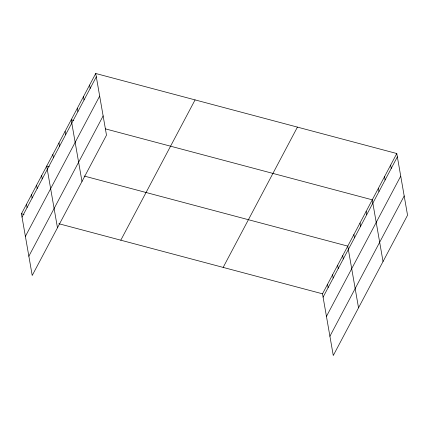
<?xml version="1.0" encoding="UTF-8"?>
<svg xmlns="http://www.w3.org/2000/svg" width="429" height="429" viewBox="0 0 429 429"><rect width="100%" height="100%" fill="white"/><g stroke="black" fill="none" stroke-linecap="round" stroke-linejoin="round"><path stroke-width="0.64" d="M95.726 73.488L106.494 135.183L32.218 275.477L21.45 213.781L95.726 73.488L396.782 153.523L407.55 215.219L333.274 355.512L322.506 293.817L396.782 153.523M22.029 217.106L96.305 76.812M25.391 236.368L99.667 96.075M28.856 256.215L103.132 115.921M120.801 240.192L195.072 99.898M223.16 267.406L297.431 127.113M323.091 297.141L397.361 156.853M326.448 316.404L400.724 176.115M329.912 336.25L404.188 195.956M73.793 120.469L71.214 119.782L81.982 181.478M105.405 128.872L372.27 199.823L383.038 261.518M49.281 166.768L46.702 166.082L57.47 227.778M84.122 176.029L347.763 246.117L358.531 307.813M21.45 213.781L24.029 214.468M58.87 223.729L322.506 293.817M390.653 165.095L391.237 168.425M384.529 176.673L385.108 179.998M378.399 188.245L378.979 191.575M366.146 211.395L366.725 214.72M360.017 222.967L360.596 226.298M353.887 234.545L354.472 237.87M342.712 255.657L343.291 258.982M337.661 265.197L338.24 268.522M332.609 274.737L333.188 278.062M327.558 284.277L328.137 287.602M89.597 85.06L90.176 88.39M83.467 96.638L84.052 99.962M77.343 108.21L77.922 111.535M65.085 131.36L65.669 134.685M58.961 142.932L59.54 146.257M52.831 154.504L53.41 157.834M41.651 175.622L42.235 178.947M36.604 185.162L37.184 188.487M31.553 194.702L32.132 198.026M26.501 204.242L27.081 207.566"/></g></svg>
